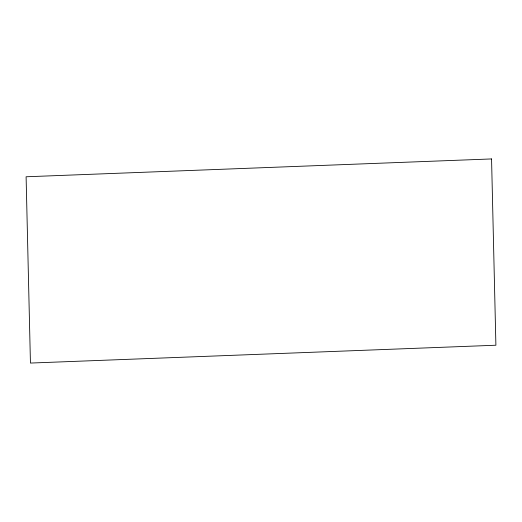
<?xml version="1.0" encoding="UTF-8"?>
<svg xmlns="http://www.w3.org/2000/svg" width="522" height="522" viewBox="0 0 522 522"><rect width="100%" height="100%" fill="white"/><g stroke="black" fill="none" stroke-linecap="round" stroke-linejoin="round"><path stroke-width="0.78" d="M491.561 158.936L26.1 176.775L30.439 363.064L495.9 345.225L491.561 158.936"/></g></svg>
